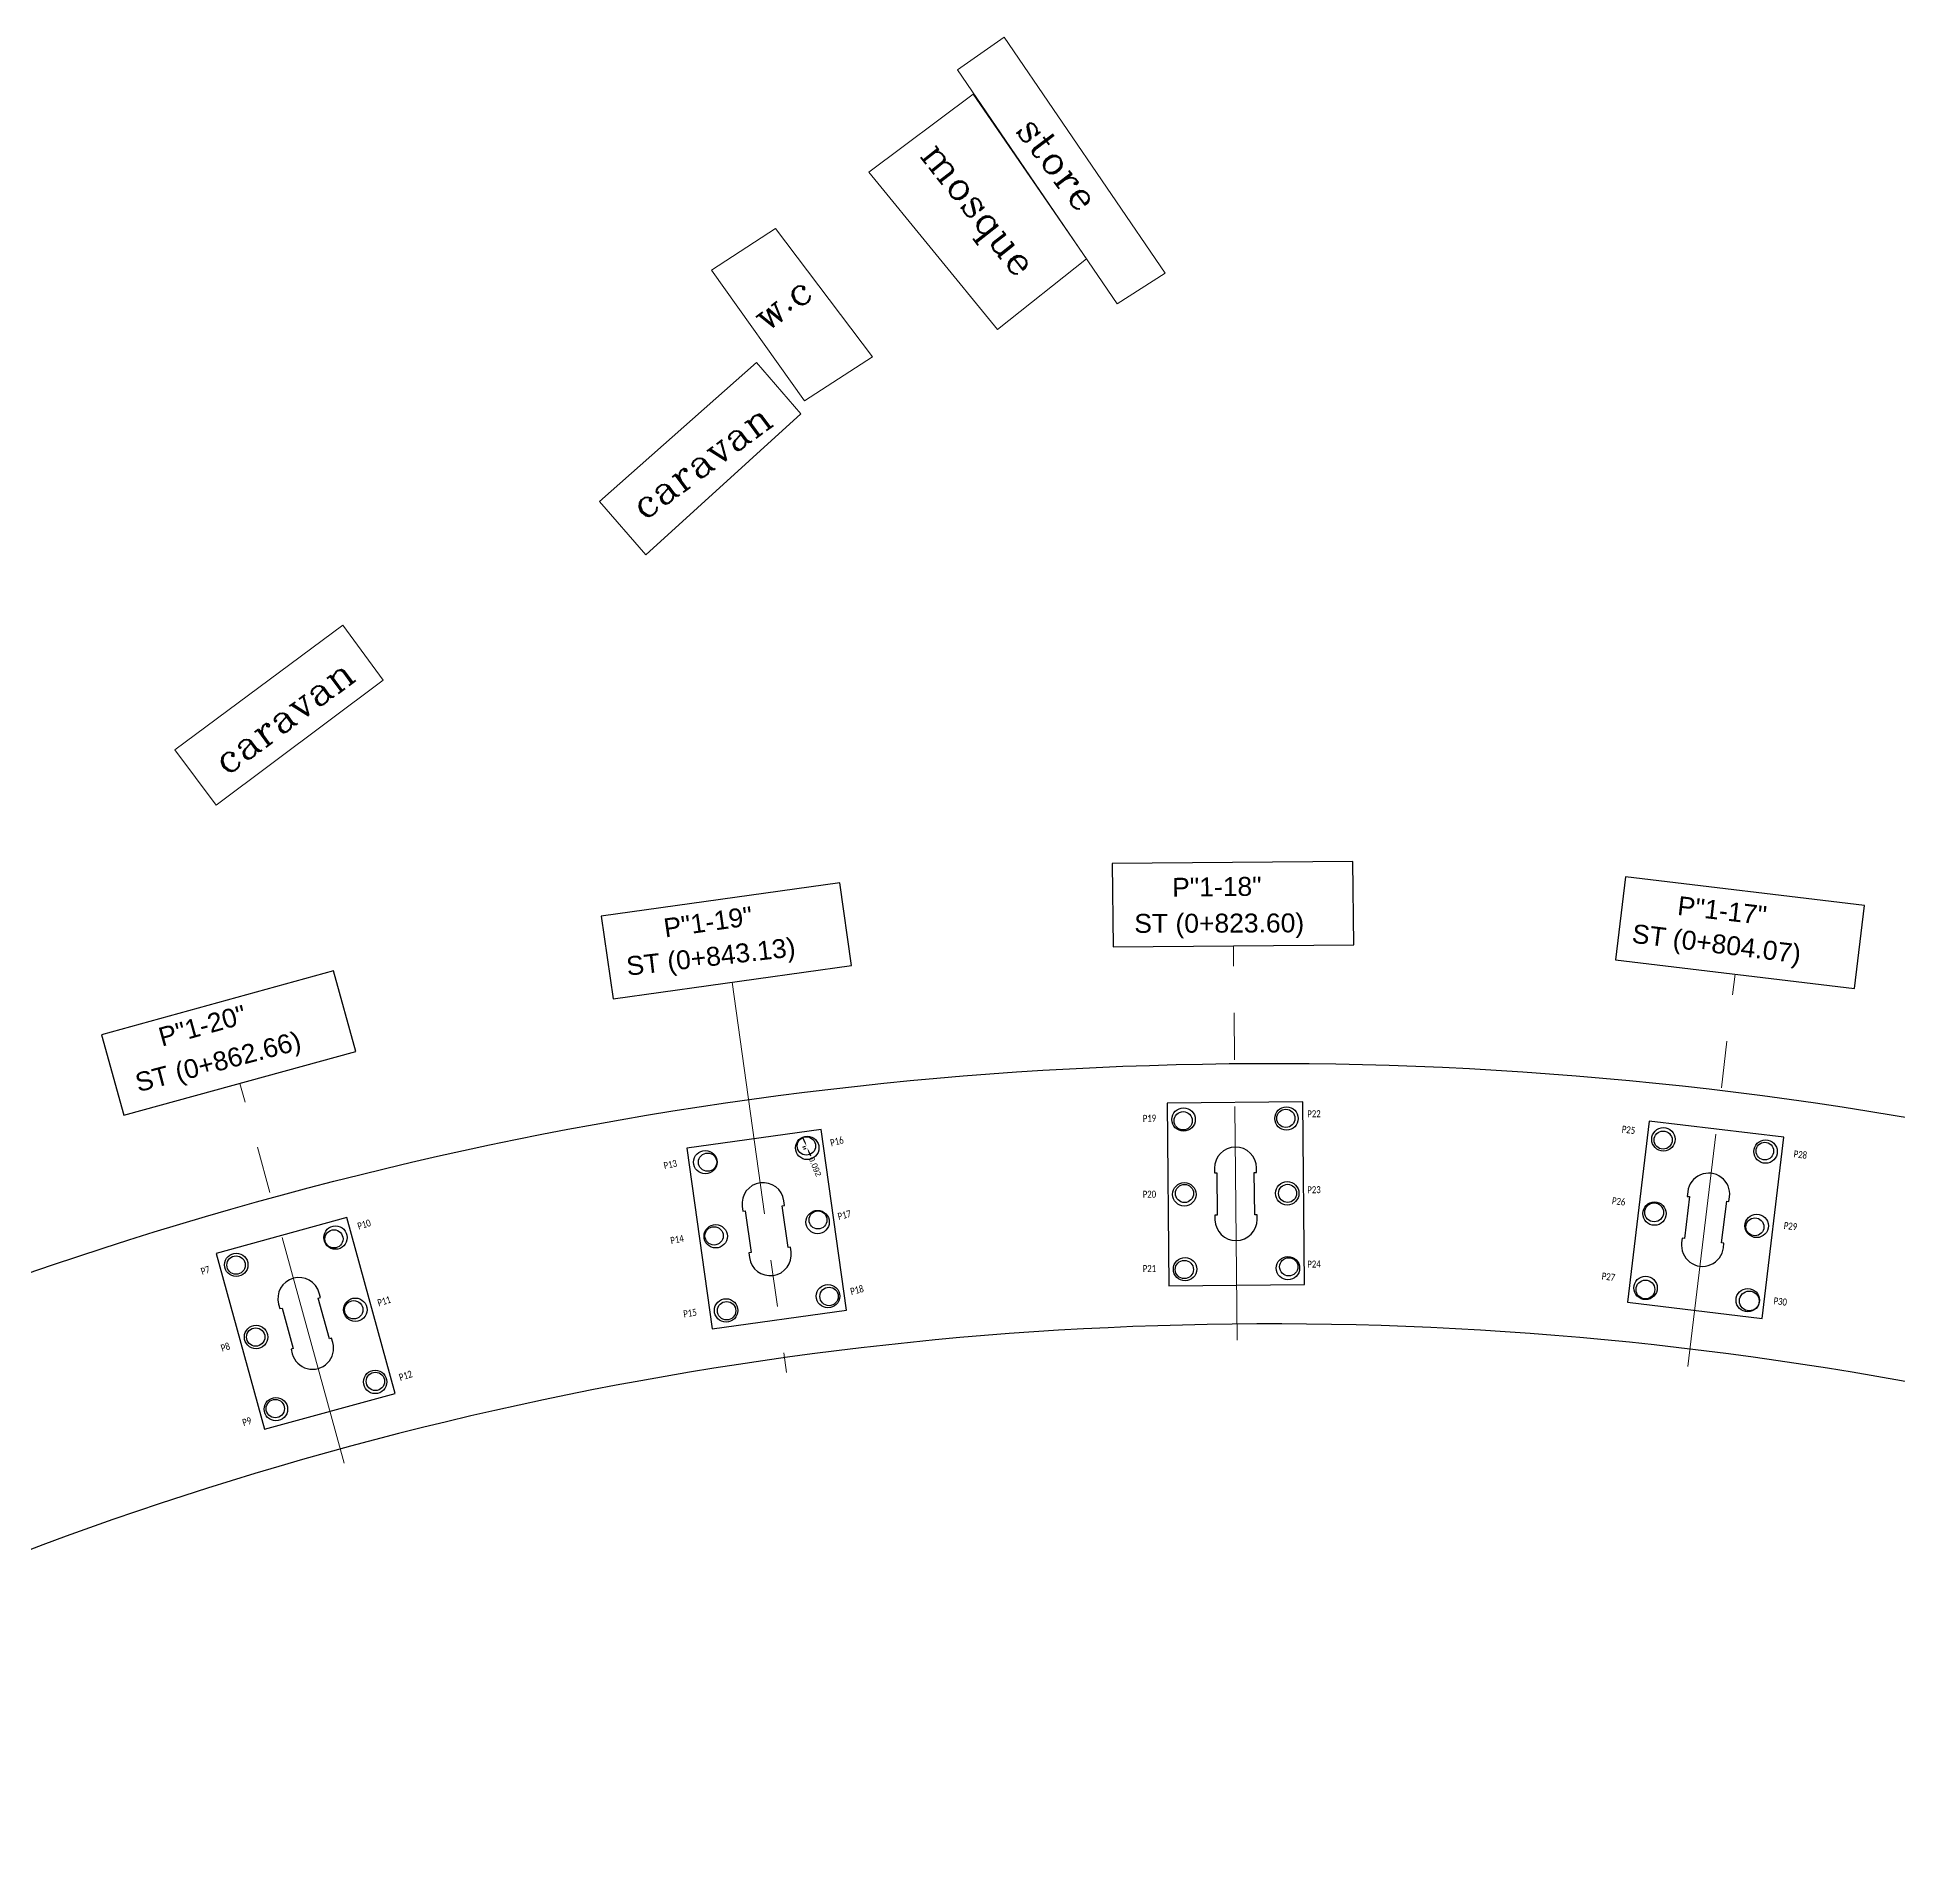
# Model space of a CAD drawing. Header units: metres. Extents: x 205641 to 207475, y 3634803 to 3635391.
# Drawn here: x 205799.5 to 205879.1, y 3635313.1 to 3635391.2 of the extents above; entities that cross this region are included whole.
import ezdxf

# ---------------------------------------------------------------- set-up
doc = ezdxf.new("R2010")
doc.units = ezdxf.units.M
doc.header["$LTSCALE"] = 8
doc.header["$PDMODE"] = 3
doc.header["$PDSIZE"] = 1
doc.linetypes.add('CENTER', pattern=[2, 1.25, -0.25, 0.25, -0.25])
for name, color, linetype in [('New Jersey', 220, 'Continuous'), ('P-ID', 4, 'Continuous'), ('WES-AXES', 9, 'CENTER'), ('WES-CONCRETE', 3, 'Continuous'), ('WES-PILES', 2, 'Continuous'), ('WES-TEXT', 255, 'Continuous')]:
    doc.layers.add(name, color=color, linetype=linetype)
doc.layers.add('S-ANNO', color=253, linetype='Continuous', lineweight=9)
doc.styles.add('Arial', font='arial.ttf')
doc.styles.add('ROMANC', font='romanc.shx', dxfattribs={"height": 1.2})
doc.styles.add('T25-100', font='calibri.ttf', dxfattribs={"width": 0.8, "height": 250})
doc.dimstyles.get("Standard").update_dxf_attribs({"dimtxt": 0.25, "dimasz": 0.18, "dimexe": 0.18, "dimexo": 0.0625, "dimgap": 0.09, "dimtad": 0, "dimdec": 3, "dimzin": 0, "dimdsep": 46, "dimtxsty": 'Arial', "dimcen": 0.09, "dimclrd": 5, "dimclre": 5, "dimclrt": 1, "dimadec": 0, "dimazin": 0, "dimtfac": 1, "dimtdec": 3, "dimtofl": 0, "dimtmove": 0, "dimatfit": 3, "dimfxl": 1, "dimtfillclr": 5, "dimtolj": 1, "dimtzin": 0, "dimarcsym": 0})

# ---------------------------------------------------------------- blocks, each defined once
blk = doc.blocks.new('*D110')
at = {"layer": 'Defpoints', "color": 0, "transparency": 16777216}
for p in [(205832.394, 3635343.811, 15.957), (205832.429, 3635343.726), (205832.429, 3635343.726)]:
    blk.add_point(p, dxfattribs=at)
at = {"layer": 'P-ID', "color": 5, "lineweight": -2, "transparency": 16777216}
for p, q in [((205832.336, 3635343.787), (205832.227, 3635343.742)), ((205832.325, 3635343.977), (205832.256, 3635344.143)), ((205832.371, 3635343.702), (205832.263, 3635343.657)), ((205832.498, 3635343.559), (205832.567, 3635343.393))]:
    blk.add_line(p, q, dxfattribs=at)
at = {"layer": 'P-ID', "color": 5, "transparency": 16777216}
for points in [[(205832.352, 3635343.988), (205832.297, 3635343.965), (205832.394, 3635343.811)], [(205832.526, 3635343.571), (205832.47, 3635343.548), (205832.429, 3635343.726)]]:
    blk.add_solid(points, dxfattribs=at)
at = {"layer": 'P-ID', "color": 1, "transparency": 16777216, "insert": (205832.763, 3635342.922), "char_height": 0.25, "attachment_point": 5, "rotation": 292.54857, "style": 'Arial'}
blk.add_mtext('\\A1;0.092', dxfattribs=at)

msp = doc.modelspace()

# ---------------------------------------------------------------- linework, layer by layer
at = {"layer": 'New Jersey'}
for points in [[(205641.4323, 3635261.8664, 0.0679178), (205763.0047, 3635320.4768, -0.4882997), (206004.6708, 3635239.4157)], [(205994.1636, 3635235.7146, 0.4882997), (205769.1548, 3635311.1883, -0.0679178), (205644.8688, 3635251.2698, -0.0679178)]]:
    msp.add_lwpolyline(points, format="xyb", dxfattribs=at)
at = {"layer": 'P-ID'}
for centre, radius in [((205848.5018, 3635344.8861, 15.991), 0.3906), ((205852.8902, 3635344.9925, 15.95), 0.39), ((205869.0218, 3635344.0618, 14.441), 0.3866), ((205828.1675, 3635343.1164, 15.884), 0.3909), ((205832.3936, 3635343.8106, 15.957), 0.3915), ((205873.3688, 3635343.5911, 14.409), 0.3762), ((205848.5581, 3635341.778, 15.937), 0.3881), ((205852.9645, 3635341.7817, 15.997), 0.3882), ((205868.6363, 3635340.9699, 14.312), 0.4042), ((205828.4476, 3635339.966, 15.922), 0.3922), ((205832.8888, 3635340.6472, 15.872), 0.3842), ((205872.9461, 3635340.3499, 14.307), 0.384), ((205812.1939, 3635339.8359, 16.125), 0.3888), ((205808.0092, 3635338.715, 16.12), 0.3933), ((205848.5485, 3635338.5265, 15.965), 0.3902), ((205853.016, 3635338.6421, 15.967), 0.3899), ((205868.2643, 3635337.6721, 14.321), 0.4015), ((205813.0412, 3635336.8034, 16.122), 0.3921), ((205828.9789, 3635336.7622, 15.936), 0.3921), ((205833.3619, 3635337.3752, 15.909), 0.3956), ((205872.7037, 3635337.1835, 14.282), 0.4238), ((205808.8504, 3635335.6374, 16.102), 0.3909), ((205813.9676, 3635333.7437, 16.092), 0.3923), ((205809.687, 3635332.5799, 16.16), 0.3927)]:
    msp.add_circle(centre, radius, dxfattribs=at)
at = {"layer": 'S-ANNO', "elevation": 18.869, "flags": 128}
for points in [[(205847.731, 3635381.126), (205840.844, 3635391.219), (205838.849, 3635389.828), (205845.681, 3635379.812)], [(205845.681, 3635379.812), (205847.731, 3635381.126)]]:
    msp.add_lwpolyline(points, dxfattribs=at)
at = {"layer": 'S-ANNO', "flags": 128}
for points, elevation in [([(205844.3628, 3635381.7446), (205840.558, 3635378.725), (205835.06, 3635385.452), (205839.529, 3635388.786)], 18.905), ([(205831.072, 3635383.037), (205835.22, 3635377.557), (205832.311, 3635375.677), (205828.336, 3635381.258)], 19.086), ([(205830.261, 3635377.309), (205832.156, 3635375.116), (205825.531, 3635369.086), (205823.548, 3635371.369)], 18.817), ([(205805.397, 3635360.746), (205812.575, 3635366.073), (205814.293, 3635363.726), (205807.156, 3635358.388)], 18.778)]:
    msp.add_lwpolyline(points, close=True, dxfattribs=dict(at, elevation=elevation))
at = {"layer": 'WES-AXES', "color": 1, "linetype": 'CENTER', "lineweight": 0, "transparency": 33554585}
for p, q in [((205850.8097, 3635335.4981), (205850.6496, 3635352.3681)), ((205850.8097, 3635335.4981), (205850.6496, 3635352.3681)), ((205850.8097, 3635335.4981), (205850.6496, 3635352.3681)), ((205829.2216, 3635350.8129), (205831.5478, 3635334.1223)), ((205829.2216, 3635350.8129), (205831.5478, 3635334.1223)), ((205829.2216, 3635350.8129), (205831.5478, 3635334.1223)), ((205870.0817, 3635334.3836), (205872.095, 3635351.151)), ((205870.0817, 3635334.3836), (205872.095, 3635351.151)), ((205870.0817, 3635334.3836), (205872.095, 3635351.151)), ((205812.6241, 3635330.2505), (205808.1753, 3635346.4846)), ((205812.6241, 3635330.2505), (205808.1753, 3635346.4846)), ((205812.6241, 3635330.2505), (205808.1753, 3635346.4846))]:
    msp.add_line(p, q, dxfattribs=at)
at = {"layer": 'WES-CONCRETE'}
for points in [[(205847.888, 3635337.834), (205853.688, 3635337.891), (205853.612, 3635345.69), (205847.812, 3635345.634)], [(205828.362, 3635335.988), (205834.106, 3635336.792), (205833.025, 3635344.516), (205827.281, 3635343.712)], [(205867.492, 3635337.128), (205873.25, 3635336.436), (205874.18, 3635344.181), (205868.421, 3635344.872)], [(205809.224, 3635331.694), (205814.817, 3635333.23), (205812.751, 3635340.752), (205807.158, 3635339.215)]]:
    msp.add_lwpolyline(points, close=True, dxfattribs=at)
at = {"layer": 'WES-CONCRETE', "color": 3}
for points in [[(205851.6609, 3635340.6711), (205851.659, 3635340.871), (205851.559, 3635340.8701), (205851.5414, 3635342.67), (205851.6414, 3635342.671), (205851.6395, 3635342.871, 1), (205849.8396, 3635342.8534), (205849.8415, 3635342.6534), (205849.9415, 3635342.6544), (205849.9591, 3635340.8545), (205849.8591, 3635340.8535), (205849.861, 3635340.6535, 1), (205851.6609, 3635340.6711)], [(205851.6609, 3635340.6711), (205851.659, 3635340.871), (205851.559, 3635340.8701), (205851.5414, 3635342.67), (205851.6414, 3635342.671), (205851.6395, 3635342.871, 1), (205849.8396, 3635342.8534), (205849.8415, 3635342.6534), (205849.9415, 3635342.6544), (205849.9591, 3635340.8545), (205849.8591, 3635340.8535), (205849.861, 3635340.6535, 1), (205851.6609, 3635340.6711)], [(205851.6609, 3635340.6711), (205851.659, 3635340.871), (205851.559, 3635340.8701), (205851.5414, 3635342.67), (205851.6414, 3635342.671), (205851.6395, 3635342.871, 1), (205849.8396, 3635342.8534), (205849.8415, 3635342.6534), (205849.9415, 3635342.6544), (205849.9591, 3635340.8545), (205849.8591, 3635340.8535), (205849.861, 3635340.6535, 1), (205851.6609, 3635340.6711)], [(205831.7373, 3635339.2875), (205831.7096, 3635339.4855), (205831.6105, 3635339.4717), (205831.361, 3635341.2543), (205831.4601, 3635341.2682), (205831.4323, 3635341.4662, 1), (205829.6497, 3635341.2167), (205829.6774, 3635341.0186), (205829.7765, 3635341.0325), (205830.026, 3635339.2499), (205829.9269, 3635339.236), (205829.9547, 3635339.038, 1), (205831.7373, 3635339.2875)], [(205831.7373, 3635339.2875), (205831.7096, 3635339.4855), (205831.6105, 3635339.4717), (205831.361, 3635341.2543), (205831.4601, 3635341.2682), (205831.4323, 3635341.4662, 1), (205829.6497, 3635341.2167), (205829.6774, 3635341.0186), (205829.7765, 3635341.0325), (205830.026, 3635339.2499), (205829.9269, 3635339.236), (205829.9547, 3635339.038, 1), (205831.7373, 3635339.2875)], [(205831.7373, 3635339.2875), (205831.7096, 3635339.4855), (205831.6105, 3635339.4717), (205831.361, 3635341.2543), (205831.4601, 3635341.2682), (205831.4323, 3635341.4662, 1), (205829.6497, 3635341.2167), (205829.6774, 3635341.0186), (205829.7765, 3635341.0325), (205830.026, 3635339.2499), (205829.9269, 3635339.236), (205829.9547, 3635339.038, 1), (205831.7373, 3635339.2875)], [(205871.5982, 3635339.4548), (205871.6221, 3635339.6533), (205871.5228, 3635339.6653), (205871.7374, 3635341.4524), (205871.8367, 3635341.4405), (205871.8605, 3635341.6391, 1), (205870.0733, 3635341.8537), (205870.0495, 3635341.6551), (205870.1488, 3635341.6432), (205869.9342, 3635339.856), (205869.8349, 3635339.8679), (205869.8111, 3635339.6694, 1), (205871.5982, 3635339.4548)], [(205871.5982, 3635339.4548), (205871.6221, 3635339.6533), (205871.5228, 3635339.6653), (205871.7374, 3635341.4524), (205871.8367, 3635341.4405), (205871.8605, 3635341.6391, 1), (205870.0733, 3635341.8537), (205870.0495, 3635341.6551), (205870.1488, 3635341.6432), (205869.9342, 3635339.856), (205869.8349, 3635339.8679), (205869.8111, 3635339.6694, 1), (205871.5982, 3635339.4548)], [(205871.5982, 3635339.4548), (205871.6221, 3635339.6533), (205871.5228, 3635339.6653), (205871.7374, 3635341.4524), (205871.8367, 3635341.4405), (205871.8605, 3635341.6391, 1), (205870.0733, 3635341.8537), (205870.0495, 3635341.6551), (205870.1488, 3635341.6432), (205869.9342, 3635339.856), (205869.8349, 3635339.8679), (205869.8111, 3635339.6694, 1), (205871.5982, 3635339.4548)], [(205812.1467, 3635335.4005), (205812.0937, 3635335.5933), (205811.9973, 3635335.5669), (205811.5205, 3635337.3026), (205811.617, 3635337.3291), (205811.564, 3635337.5219, 1), (205809.8283, 3635337.0452), (205809.8813, 3635336.8523), (205809.9777, 3635336.8788), (205810.4544, 3635335.1431), (205810.358, 3635335.1166), (205810.411, 3635334.9237, 1), (205812.1467, 3635335.4005)], [(205812.1467, 3635335.4005), (205812.0937, 3635335.5933), (205811.9973, 3635335.5669), (205811.5205, 3635337.3026), (205811.617, 3635337.3291), (205811.564, 3635337.5219, 1), (205809.8283, 3635337.0452), (205809.8813, 3635336.8523), (205809.9777, 3635336.8788), (205810.4544, 3635335.1431), (205810.358, 3635335.1166), (205810.411, 3635334.9237, 1), (205812.1467, 3635335.4005)], [(205812.1467, 3635335.4005), (205812.0937, 3635335.5933), (205811.9973, 3635335.5669), (205811.5205, 3635337.3026), (205811.617, 3635337.3291), (205811.564, 3635337.5219, 1), (205809.8283, 3635337.0452), (205809.8813, 3635336.8523), (205809.9777, 3635336.8788), (205810.4544, 3635335.1431), (205810.358, 3635335.1166), (205810.411, 3635334.9237, 1), (205812.1467, 3635335.4005)]]:
    msp.add_lwpolyline(points, format="xyb", dxfattribs=at)
at = {"layer": 'WES-PILES', "transparency": 33554687}
for centre in [(205848.5191, 3635344.9406), (205852.9189, 3635344.9835), (205869.033, 3635344.0937), (205828.0713, 3635343.1158), (205832.4288, 3635343.7257), (205873.4016, 3635343.5691), (205848.5504, 3635341.7407), (205852.9501, 3635341.7837), (205868.6515, 3635340.9165), (205812.2613, 3635339.8908), (205828.5149, 3635339.9467), (205832.8724, 3635340.5566), (205873.0201, 3635340.3919), (205808.0184, 3635338.7254), (205848.5816, 3635338.5409), (205852.9814, 3635338.5839), (205833.316, 3635337.3875), (205868.27, 3635337.7393), (205813.1088, 3635336.8051), (205828.9584, 3635336.7776), (205872.6386, 3635337.2148), (205808.8659, 3635335.6397), (205813.9564, 3635333.7193), (205809.7135, 3635332.554)]:
    msp.add_circle(centre, 0.5, dxfattribs=at)
at = {"layer": 'WES-TEXT', "linetype": 'ByBlock'}
for points in [[(205845.5037, 3635352.3183), (205855.7956, 3635352.4034), (205855.7607, 3635355.9772), (205845.4688, 3635355.8921)], [(205845.5037, 3635352.3183), (205855.7956, 3635352.4034), (205855.7607, 3635355.9772), (205845.4688, 3635355.8921)], [(205845.5037, 3635352.3183), (205855.7956, 3635352.4034), (205855.7607, 3635355.9772), (205845.4688, 3635355.8921)], [(205824.1249, 3635350.1008), (205834.3179, 3635351.5275), (205833.8171, 3635355.0662), (205823.6242, 3635353.6395)], [(205824.1249, 3635350.1008), (205834.3179, 3635351.5275), (205833.8171, 3635355.0662), (205823.6242, 3635353.6395)], [(205824.1249, 3635350.1008), (205834.3179, 3635351.5275), (205833.8171, 3635355.0662), (205823.6242, 3635353.6395)], [(205866.9855, 3635351.7645), (205877.2044, 3635350.5375), (205877.6252, 3635354.0866), (205867.4062, 3635355.3136)], [(205866.9855, 3635351.7645), (205877.2044, 3635350.5375), (205877.6252, 3635354.0866), (205867.4062, 3635355.3136)], [(205866.9855, 3635351.7645), (205877.2044, 3635350.5375), (205877.6252, 3635354.0866), (205867.4062, 3635355.3136)], [(205803.207, 3635345.1199), (205813.1317, 3635347.846), (205812.18, 3635351.2909), (205802.2552, 3635348.5649)], [(205803.207, 3635345.1199), (205813.1317, 3635347.846), (205812.18, 3635351.2909), (205802.2552, 3635348.5649)], [(205803.207, 3635345.1199), (205813.1317, 3635347.846), (205812.18, 3635351.2909), (205802.2552, 3635348.5649)]]:
    msp.add_lwpolyline(points, close=True, dxfattribs=at)

# ---------------------------------------------------------------- texts
at = {"layer": 'S-ANNO', "char_height": 1.2, "attachment_point": 1, "style": 'ROMANC'}
for s, width, insert, rotation in [('store', 2.78017, (205842.2488, 3635387.9738, 18.869), 307.413227), ('mosque', 5.258238, (205838.1686, 3635386.9117, 18.905), 308.187201), ('w.c', 2.609808, (205829.9616, 3635379.5367, 18.778), 36.580171), ('caravan', 6.595947, (205824.7335, 3635371.4782, 18.778), 36.580171), ('caravan', 6.595947, (205806.8812, 3635360.5704, 18.778), 36.580171)]:
    msp.add_mtext_dynamic_manual_height_columns(s, width=width, gutter_width=6, heights=[0], dxfattribs=dict(at, insert=insert, rotation=rotation))
at = {"layer": 'WES-TEXT', "color": 5, "style": 'Arial'}
for s, rotation, p in [(' P"1-18"', 0.746661, (205847.7207, 3635354.4577)), (' P"1-18"', 0.746661, (205847.7207, 3635354.4577)), (' P"1-18"', 0.746661, (205847.7207, 3635354.4577)), (' P"1-19"', 8.155167, (205826.0453, 3635352.6749)), (' P"1-19"', 8.155167, (205826.0453, 3635352.6749)), (' P"1-19"', 8.155167, (205826.0453, 3635352.6749)), (' P"1-17"', 353.340539, (205869.288, 3635353.7297)), (' P"1-17"', 353.340539, (205869.288, 3635353.7297)), (' P"1-17"', 353.340539, (205869.288, 3635353.7297)), ('ST (0+823.60)', 0.185844, (205846.4118, 3635352.9204, 29.5189)), ('ST (0+823.60)', 0.185844, (205846.4118, 3635352.9204, 29.5189)), ('ST (0+823.60)', 0.185844, (205846.4118, 3635352.9204, 29.5189)), ('ST (0+804.07)', 352.926689, (205867.6509, 3635352.5052, 29.5189)), ('ST (0+804.07)', 352.926689, (205867.6509, 3635352.5052, 29.5189)), ('ST (0+804.07)', 352.926689, (205867.6509, 3635352.5052, 29.5189)), ('ST (0+843.13)', 6.627571, (205824.7454, 3635351.0864, 29.5189)), ('ST (0+843.13)', 6.627571, (205824.7454, 3635351.0864, 29.5189)), ('ST (0+843.13)', 6.627571, (205824.7454, 3635351.0864, 29.5189)), (' P"1-20"', 15.545786, (205804.5331, 3635347.9675)), (' P"1-20"', 15.545786, (205804.5331, 3635347.9675)), (' P"1-20"', 15.545786, (205804.5331, 3635347.9675)), ('ST (0+862.66)', 14.728982, (205803.8275, 3635346.1056, 29.5189)), ('ST (0+862.66)', 14.728982, (205803.8275, 3635346.1056, 29.5189)), ('ST (0+862.66)', 14.728982, (205803.8275, 3635346.1056, 29.5189))]:
    msp.add_text(s, height=0.81, rotation=rotation, dxfattribs=at).set_placement(p)
at = {"layer": 'WES-TEXT', "color": 6, "char_height": 0.3, "attachment_point": 1, "style": 'T25-100'}
for s, insert, rotation in [('P19', (205846.7696, 3635345.1391), 0.929315), ('P22', (205853.8055, 3635345.3299), 0.929315), ('P25', (205867.2758, 3635344.683), 353.066724), ('P16', (205833.3805, 3635344.0801), 14.340612), ('P28', (205874.6221, 3635343.6239), 353.066724), ('P13', (205826.2615, 3635343.107), 11.91096), ('P20', (205846.7696, 3635341.8916), 0.929315), ('P23', (205853.8055, 3635342.0824), 0.929315), ('P17', (205833.7008, 3635340.9316), 14.340612), ('P26', (205866.8545, 3635341.6229), 353.066724), ('P10', (205813.1636, 3635340.5101), 17.636387), ('P29', (205874.2008, 3635340.5637), 353.066724), ('P14', (205826.5533, 3635339.9067), 10.889487), ('P7', (205806.4673, 3635338.5754), 17.636387), ('P21', (205846.7696, 3635338.7134), 0.929315), ('P24', (205853.8055, 3635338.9042), 0.929315), ('P27', (205866.417, 3635338.401), 353.066724), ('P11', (205814.0194, 3635337.2298), 17.636387), ('P18', (205834.2392, 3635337.7236), 14.340612), ('P30', (205873.7633, 3635337.3419), 353.066724), ('P15', (205827.1102, 3635336.7695), 8.7306), ('P8', (205807.3231, 3635335.2951), 17.636387), ('P12', (205814.9394, 3635334.0462), 17.636387), ('P9', (205808.2432, 3635332.1116), 17.636387)]:
    msp.add_mtext_dynamic_manual_height_columns(s, width=3.558653, gutter_width=1250, heights=[0], dxfattribs=dict(at, insert=insert, rotation=rotation))

# ---------------------------------------------------------------- dimensions: what is measured, and where the dimension line sits
at = {"layer": 'P-ID'}
dim = msp.add_aligned_dim(p1=(205832.3936, 3635343.8106, 15.957), p2=(205832.4288, 3635343.7257), distance=0, dimstyle='Standard', dxfattribs=at)
dim.commit()
dim.dimension.update_dxf_attribs({"geometry": '*D110', "text_midpoint": (205832.7626, 3635342.9217)})

doc.saveas('drawing.dxf')
